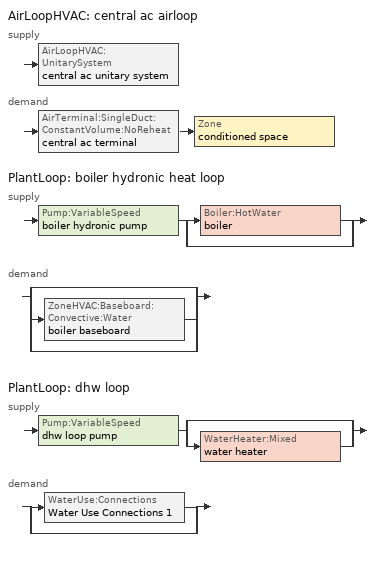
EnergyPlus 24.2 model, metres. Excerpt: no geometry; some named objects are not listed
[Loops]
AirLoopHVAC 'central ac airloop'
 supply: AirLoopHVAC:UnitarySystem 'central ac unitary system'
 demand: AirTerminal:SingleDuct:ConstantVolume:NoReheat 'central ac terminal' > Zone 'conditioned space'
PlantLoop 'boiler hydronic heat loop'
 supply: Pump:VariableSpeed 'boiler hydronic pump' > split
  | Boiler:HotWater 'boiler'
  | bypass
 demand: split
  | bypass
  | ZoneHVAC:Baseboard:Convective:Water 'boiler baseboard'
  | bypass
PlantLoop 'dhw loop'
 supply: Pump:VariableSpeed 'dhw loop pump' > split
  | bypass
  | WaterHeater:Mixed 'water heater'
 demand: split
  | WaterUse:Connections 'Water Use Connections 1'
  | bypass
[ZoneControl:Thermostat]
conditioned space Thermostat: Zone or ZoneList=conditioned space; Control Type Schedule=conditioned space Thermostat Schedule; Control 1=conditioned space temperature setpoint; Temperature Difference Between Cutout And Setpoint {deltaC}=0
[ThermostatSetpoint:DualSetpoint]
conditioned space temperature setpoint: Heating Setpoint Temperature Schedule=heating setpoint; Cooling Setpoint Temperature Schedule=cooling setpoint
[AirTerminal:SingleDuct:ConstantVolume:NoReheat]
central ac terminal: Availability Schedule=Always On Discrete; Maximum Air Flow Rate {m3/s}=0.269954
[ZoneHVAC:Baseboard:Convective:Water]
boiler baseboard: Availability Schedule=Always On Discrete; Heating Design Capacity Method=HeatingDesignCapacity; Heating Design Capacity {W}=18300; Heating Design Capacity Per Floor Area {W/m2}=0; Fraction of Autosized Heating Design Capacity=0.8; U-Factor Times Area Value {W/K}=1317.6; Maximum Water Flow Rate {m3/s}=0.000788327; Convergence Tolerance=0.001
[AirLoopHVAC:UnitarySystem] Control Type=Load; Controlling Zone or Thermostat Location=conditioned space; Dehumidification Control Type=None; Availability Schedule=Always On Discrete; Fan Placement=BlowThrough; DX Heating Coil Sizing Ratio=1; Use DOAS DX Cooling Coil=No; Minimum Supply Air Temperature {C}=2; Latent Load Control=SensibleOnlyLoadControl; No Load Supply Air Flow Rate Method=SupplyAirFlowRate; No Load Supply Air Flow Rate {m3/s}=0; No Load Supply Air Flow Rate Control Set To Low Speed=Yes; Maximum Supply Air Temperature {C}=48.8889; Maximum Outdoor Dry-Bulb Temperature for Supplemental Heater Operation {C}=21; Ancillary On-Cycle Electric Power {W}=0; Ancillary Off-Cycle Electric Power {W}=0
Name | Supply Fan | Supply Air Fan Operating Mode Schedule | Heating Coil | Cooling Supply Air Flow Rate Method | Heating Supply Air Flow Rate Method | Heating Supply Air Flow Rate {m3/s} | Cooling Coil | Cooling Supply Air Flow Rate {m3/s} | Design Specification Multispeed Object
unit heater unitary system | unit heater supply fan | unit heater auto fan schedule | unit heater htg coil | None | SupplyAirFlowRate | 0.00141584
central ac unitary system | central ac supply fan | central ac auto fan schedule |  | SupplyAirFlowRate | None |  | central ac clg coil | 0.269954 | Unitary System Performance Multispeed 1
[Fan:SystemModel] Availability Schedule=Always On Discrete; Speed Control Method=Discrete; Electric Power Minimum Flow Rate Fraction=0.2; Design Pressure Rise {Pa}=500; Motor Efficiency=1; Motor In Air Stream Fraction=1; Design Electric Power Consumption {W}=Autosize; Design Power Sizing Method=PowerPerFlow; Electric Power Per Unit Flow Rate Per Unit Pressure {W/((m3/s)-Pa)}=1.66667; Fan Total Efficiency=0.7; Motor Loss Radiative Fraction=0
Name | Design Maximum Air Flow Rate {m3/s} | Electric Power Per Unit Flow Rate {W/(m3/s)} | Number of Speeds | Speed Flow Fraction 1 | Speed Electric Power Fraction 1 | Speed Flow Fraction 2 | Speed Electric Power Fraction 2
unit heater supply fan | 0.00141584 | 1e-06 | 1 | 1 | 1
central ac supply fan | 0.269954 | 794.58 | 2 | 0.86 | 0.63606 | 1 | 1
[Coil:Heating:Fuel]
unit heater htg coil: Availability Schedule=Always On Discrete; Fuel Type=NaturalGas; Burner Efficiency=0.6; Nominal Capacity {W}=0.293071; On Cycle Parasitic Electric Load {W}=0; Off Cycle Parasitic Fuel Load {W}=0
[Zone equipment]
conditioned space: central ac terminal, boiler baseboard, unit heater unitary system
[AirLoopHVAC]
central ac airloop: Design Supply Air Flow Rate {m3/s}=0.269954; Design Return Air Flow Fraction of Supply Air Flow=1
[Sizing:System]
central ac airloop: Type of Load to Size On=Sensible; Design Outdoor Air Flow Rate {m3/s}=Autosize; Central Heating Maximum System Air Flow Ratio=0.3; Preheat Design Temperature {C}=7; Preheat Design Humidity Ratio {kgWater/kgDryAir}=0.008; Precool Design Temperature {C}=12.8; Precool Design Humidity Ratio {kgWater/kgDryAir}=0.008; Central Cooling Design Supply Air Temperature {C}=12.8; Central Heating Design Supply Air Temperature {C}=16.7; Type of Zone Sum to Use=NonCoincident; 100% Outdoor Air in Cooling=Yes; 100% Outdoor Air in Heating=Yes; Central Cooling Design Supply Air Humidity Ratio {kgWater/kgDryAir}=0.0085; Central Heating Design Supply Air Humidity Ratio {kgWater/kgDryAir}=0.008; Cooling Supply Air Flow Rate Method=DesignDay; Cooling Supply Air Flow Rate {m3/s}=0; Cooling Supply Air Flow Rate Per Floor Area {m3/s-m2}=0.00996765; Cooling Fraction of Autosized Cooling Supply Air Flow Rate=1; Cooling Supply Air Flow Rate Per Unit Cooling Capacity {m3/s-W}=3.94755e-05; Heating Supply Air Flow Rate Method=DesignDay; Heating Supply Air Flow Rate {m3/s}=0; Heating Supply Air Flow Rate Per Floor Area {m3/s-m2}=0.00996765; Heating Fraction of Autosized Heating Supply Air Flow Rate=1; Heating Fraction of Autosized Cooling Supply Air Flow Rate=1; Heating Supply Air Flow Rate Per Unit Heating Capacity {m3/s-W}=3.15882e-05; System Outdoor Air Method=ZoneSum; Zone Maximum Outdoor Air Fraction=1; Cooling Design Capacity Method=CoolingDesignCapacity; Cooling Design Capacity {W}=Autosize; Cooling Design Capacity Per Floor Area {W/m2}=234.7; Fraction of Autosized Cooling Design Capacity=1; Heating Design Capacity Method=HeatingDesignCapacity; Heating Design Capacity {W}=Autosize; Heating Design Capacity Per Floor Area {W/m2}=157; Fraction of Autosized Heating Design Capacity=1; Central Cooling Capacity Control Method=OnOff; Occupant Diversity=Autosize
[AvailabilityManager:Scheduled]
central ac airloop Availability Manager: Schedule=Always On Discrete
[Coil:Cooling:DX:MultiSpeed]
central ac clg coil: Availability Schedule=Always On Discrete; Condenser Type=AirCooled; Minimum Outdoor Dry-Bulb Temperature for Compressor Operation {C}=-25; Apply Part Load Fraction to Speeds Greater than 1=No; Apply Latent Degradation to Speeds Greater than 1=No; Crankcase Heater Capacity {W}=50; Maximum Outdoor Dry-Bulb Temperature for Crankcase Heater Operation {C}=10; Basin Heater Capacity {W/K}=0; Basin Heater Setpoint Temperature {C}=2; Fuel Type=Electricity; Number of Speeds=2; Speed Gross Rated Total Cooling Capacity 1 {W}=3674.29; Speed Gross Rated Sensible Heat Ratio 1=0.816259; Speed Gross Rated Cooling COP 1 {W/W}=4.9896; Speed Rated Air Flow Rate 1 {m3/s}=0.199553; Speed Rated Evaporator Fan Power Per Volume Flow Rate 2017 1 {W/(m3/s)}=773.3; Speed Rated Evaporator Fan Power Per Volume Flow Rate 2023 1 {W/(m3/s)}=934.4; Speed Total Cooling Capacity Function of Temperature Curve Name 1=Cool-CAP-fT1; Speed Total Cooling Capacity Function of Flow Fraction Curve Name 1=Cool-CAP-fFF1; Speed Energy Input Ratio Function of Temperature Curve Name 1=Cool-EIR-fT1; Speed Energy Input Ratio Function of Flow Fraction Curve Name 1=Cool-EIR-fFF1; Speed Part Load Fraction Correlation Curve Name 1=Cool-PLF-fPLR1; Speed Nominal Time for Condensate Removal to Begin 1 {s}=1000; Speed Ratio of Initial Moisture Evaporation Rate and Steady State Latent Capacity 1=1.5; Speed Maximum Cycling Rate 1 {cycles/hr}=3; Speed Latent Capacity Time Constant 1 {s}=45; Speed Rated Waste Heat Fraction of Power Input 1=0.2; Speed Waste Heat Function of Temperature Curve Name 1=ConstantBiquadratic; Speed Evaporative Condenser Effectiveness 1=0.9; Speed Evaporative Condenser Air Flow Rate 1 {m3/s}=AutoSize; Speed Rated Evaporative Condenser Pump Power Consumption 1 {W}=AutoSize; Speed Gross Rated Total Cooling Capacity 2 {W}=5113.5; Speed Gross Rated Sensible Heat Ratio 2=0.743656; Speed Gross Rated Cooling COP 2 {W/W}=4.540536; Speed Rated Air Flow Rate 2 {m3/s}=0.232038; Speed Rated Evaporator Fan Power Per Volume Flow Rate 2017 2 {W/(m3/s)}=773.3; Speed Rated Evaporator Fan Power Per Volume Flow Rate 2023 2 {W/(m3/s)}=934.4; Speed Total Cooling Capacity Function of Temperature Curve Name 2=Cool-CAP-fT2; Speed Total Cooling Capacity Function of Flow Fraction Curve Name 2=Cool-CAP-fFF2; Speed Energy Input Ratio Function of Temperature Curve Name 2=Cool-EIR-fT2; Speed Energy Input Ratio Function of Flow Fraction Curve Name 2=Cool-EIR-fFF2; Speed Part Load Fraction Correlation Curve Name 2=Cool-PLF-fPLR2; Speed Nominal Time for Condensate Removal to Begin 2 {s}=1000; Speed Ratio of Initial Moisture Evaporation Rate and Steady State Latent Capacity 2=1.5; Speed Maximum Cycling Rate 2 {cycles/hr}=3; Speed Latent Capacity Time Constant 2 {s}=45; Speed Rated Waste Heat Fraction of Power Input 2=0.2; Speed Waste Heat Function of Temperature Curve Name 2=ConstantBiquadratic; Speed Evaporative Condenser Effectiveness 2=0.9; Speed Evaporative Condenser Air Flow Rate 2 {m3/s}=AutoSize; Speed Rated Evaporative Condenser Pump Power Consumption 2 {W}=AutoSize
[UnitarySystemPerformance:Multispeed]
Unitary System Performance Multispeed 1: Number of Speeds for Heating=0; Number of Speeds for Cooling=2; Single Mode Operation=No; No Load Supply Air Flow Rate Ratio=1; Heating Speed Supply Air Flow Ratio 1=autosize; Cooling Speed Supply Air Flow Ratio 1=0.86; Heating Speed Supply Air Flow Ratio 2=autosize; Cooling Speed Supply Air Flow Ratio 2=1
[PlantLoop] Fluid Type=Water; Maximum Loop Temperature {C}=100; Minimum Loop Temperature {C}=0; Minimum Loop Flow Rate {m3/s}=0; Load Distribution Scheme=Optimal; Plant Loop Demand Calculation Scheme=SingleSetpoint; Common Pipe Simulation=None
Name | Plant Equipment Operation Scheme | Maximum Loop Flow Rate {m3/s} | Plant Loop Volume {m3}
boiler hydronic heat loop | boiler hydronic heat loop Operation Schemes | Autosize | Autocalculate
dhw loop | dhw loop Operation Schemes | 0.01 | 0.003
[Sizing:Plant] Loop Type=Heating; Sizing Option=NonCoincident; Zone Timesteps in Averaging Window=1; Coincident Sizing Factor Mode=None
Name | Design Loop Exit Temperature {C} | Loop Design Temperature Difference {deltaC}
boiler hydronic heat loop | 82.2222 | 11.1111
dhw loop | 56 | 5.55556
[Pump:VariableSpeed] Motor Efficiency=0.85; Fraction of Motor Inefficiencies to Fluid Stream=0; Coefficient 1 of the Part Load Performance Curve=0; Coefficient 2 of the Part Load Performance Curve=1; Coefficient 3 of the Part Load Performance Curve=0; Coefficient 4 of the Part Load Performance Curve=0; Design Minimum Flow Rate {m3/s}=0; Pump Control Type=Intermittent; Skin Loss Radiative Fraction=0.5; Design Power Sizing Method=PowerPerFlowPerPressure; Design Electric Power per Unit Flow Rate {W/(m3/s)}=348701.1; Design Shaft Power per Unit Flow Rate per Unit Head {W/((m3/s)-Pa)}=1.28205; Design Minimum Flow Rate Fraction=0
Name | Design Maximum Flow Rate {m3/s} | Design Pump Head {Pa} | Design Power Consumption {W}
boiler hydronic pump | 3.75e-05 | 20000 | 1
dhw loop pump | 0.01 | 1 | 0
[Boiler:HotWater]
boiler: Fuel Type=NaturalGas; Nominal Capacity {W}=18300; Nominal Thermal Efficiency=0.85; Efficiency Curve Temperature Evaluation Variable=LeavingBoiler; Normalized Boiler Efficiency Curve=NonCondensingBoilerEff; Design Water Flow Rate {m3/s}=Autosize; Minimum Part Load Ratio=0; Maximum Part Load Ratio=1; Optimum Part Load Ratio=1; Water Outlet Upper Temperature Limit {C}=99.9; Boiler Flow Mode=LeavingSetpointModulated; On Cycle Parasitic Electric Load {W}=0; Sizing Factor=1; Off Cycle Parasitic Fuel Load {W}=0
[SetpointManager:Scheduled] Control Variable=Temperature
Name | Schedule
boiler hydronic heat loop setpoint manager | boiler hydronic heat supply setpoint
Setpoint Manager Scheduled 1 | dhw temp
[PlantEquipmentOperationSchemes] Control Scheme Object Type 1=PlantEquipmentOperation:HeatingLoad; Control Scheme Schedule Name 1=Always On Discrete
Name | Control Scheme Name 1
boiler hydronic heat loop Operation Schemes | boiler hydronic heat loop Heating Operation Scheme
dhw loop Operation Schemes | dhw loop Heating Operation Scheme
[PlantEquipmentOperation:HeatingLoad] Load Range Lower Limit 1 {W}=0; Load Range Upper Limit 1 {W}=1000000000
Name | Range Equipment List Name 1
boiler hydronic heat loop Heating Operation Scheme | boiler hydronic heat loop Heating Equipment List
dhw loop Heating Operation Scheme | dhw loop Heating Equipment List
[PlantEquipmentList]
boiler hydronic heat loop Heating Equipment List: Boiler:HotWater, boiler
dhw loop Heating Equipment List: WaterHeater:Mixed, water heater
[WaterHeater:Mixed]
water heater: Tank Volume {m3}=0.142407; Setpoint Temperature Schedule=water heater setpoint; Deadband Temperature Difference {deltaC}=2; Maximum Temperature Limit {C}=99; Heater Control Type=Cycle; Heater Maximum Capacity {W}=10550.6; Heater Minimum Capacity {W}=0; Heater Ignition Minimum Flow Rate {m3/s}=0; Heater Ignition Delay {s}=0; Heater Fuel Type=NaturalGas; Heater Thermal Efficiency=0.888096; Off Cycle Parasitic Fuel Consumption Rate {W}=0; Off Cycle Parasitic Fuel Type=Electricity; Off Cycle Parasitic Heat Fraction to Tank=0; On Cycle Parasitic Fuel Consumption Rate {W}=0; On Cycle Parasitic Fuel Type=Electricity; On Cycle Parasitic Heat Fraction to Tank=0; Ambient Temperature Indicator=Zone; Ambient Temperature Zone=conditioned space; Off Cycle Loss Coefficient to Ambient Temperature {W/K}=1.66146; Off Cycle Loss Fraction to Zone=0.96; On Cycle Loss Coefficient to Ambient Temperature {W/K}=1.66146; On Cycle Loss Fraction to Zone=1; Use Side Effectiveness=1; Source Side Effectiveness=1; Use Side Design Flow Rate {m3/s}=Autosize; Source Side Design Flow Rate {m3/s}=Autosize; Indirect Water Heating Recovery Time {hr}=1.5; Source Side Flow Control Mode=IndirectHeatPrimarySetpoint
[WaterHeater:Sizing]
water heater: Design Mode=PeakDraw; Time Storage Can Meet Peak Draw {hr}=0.538503; Time for Tank Recovery {hr}=0; Nominal Tank Volume for Autosizing Plant Connections {m3}=1
[WaterUse:Connections]
Water Use Connections 1: Drain Water Heat Exchanger Type=None; Drain Water Heat Exchanger Destination=Plant; Water Use Equipment Name 1=dhw fixtures; Water Use Equipment Name 2=dhw distribution waste; Water Use Equipment Name 3=clothes washer; Water Use Equipment Name 4=dishwasher
[WaterUse:Equipment]
Name | Peak Flow Rate {m3/s} | Flow Rate Fraction Schedule | Target Temperature Schedule
dhw fixtures | 4.50997e-06 | dhw fixtures schedule | mixed water temperature schedule
dhw distribution waste | 1.36723e-06 | dhw fixtures schedule | mixed water temperature schedule
clothes washer | 9.69919e-07 | clothes washer schedule
dishwasher | 2.90872e-07 | dishwasher schedule
[EnergyManagementSystem:GlobalVariable]
central_ac_airloop_Fan_RTF
infil_program_Qfan
infil_program_Qinf
natural_vent_program_Qnv
natural_vent_program_Qwhf
[EnergyManagementSystem:InternalVariable]
Name | Internal Data Index Key | Internal Data Type
boiler_hydronic_pump_rated_mfr | boiler hydronic pump | Pump Maximum Mass Flow Rate
central_ac_airloop_max_sup_fan_mfr | central ac supply fan | Fan Maximum Mass Flow Rate
[EnergyManagementSystem:Sensor]
Name | Output:Variable or Output:Meter Index Key | Output:Variable or Output:Meter
airflow_gain | infil flow | Infiltration Sensible Heat Gain Energy
airflow_gain_1 | natural vent flow | Infiltration Sensible Heat Gain Energy
airflow_gain_2 | whole house fan flow | Infiltration Sensible Heat Gain Energy
airflow_loss | infil flow | Infiltration Sensible Heat Loss Energy
airflow_loss_1 | natural vent flow | Infiltration Sensible Heat Loss Energy
airflow_loss_2 | whole house fan flow | Infiltration Sensible Heat Loss Energy
boiler_baseboard_s | boiler baseboard | Baseboard Total Heating Energy
boiler_hydronic_pump_mfr_s | boiler hydronic pump | Pump Mass Flow Rate
boiler_hydronic_pump_s | boiler hydronic pump | Pump Electricity Energy
boiler_plr_s | boiler | Boiler Part Load Ratio
central_ac_airloop_Fan_RTF_s | central ac supply fan | Fan Runtime Fraction Speed 1
central_ac_airloop_Fan_RTF_s_1 | central ac supply fan | Fan Runtime Fraction Speed 2
central_ac_clg_coil_s | central ac clg coil | Cooling Coil Total Cooling Energy
central_ac_supply_fan_s | central ac supply fan | Fan Electricity Energy
clg_load_cond |  | Cooling:EnergyTransfer:Zone:CONDITIONED SPACE
clg_sp_s; clg_sp_s_1 | cooling setpoint | Schedule Value
clothes_dryer_exhaust_0_sch_s | clothes dryer exhaust 0 schedule | Schedule Value
conditioned_space_clg_unmet_s | conditioned space | Zone Cooling Setpoint Not Met Time
conditioned_space_htg_unmet_s | conditioned space | Zone Heating Setpoint Not Met Time
cool_season | cooling season schedule | Schedule Value
dhw_loss | water heater | Water Heater Heat Loss Energy
dhw_rtf | water heater | Water Heater Runtime Fraction
fridge_tin_s; tin_s; tin_s_1 | conditioned space | Zone Mean Air Temperature
htg_load_cond |  | Heating:EnergyTransfer:Zone:CONDITIONED SPACE
htg_sp_s; htg_sp_s_1 | heating setpoint | Schedule Value
ig_ee_conv | clothes dryer | Electric Equipment Convective Heating Energy
ig_ee_conv_1 | clothes washer | Electric Equipment Convective Heating Energy
ig_ee_conv_2 | cooking range | Electric Equipment Convective Heating Energy
ig_ee_conv_3 | dishwasher | Electric Equipment Convective Heating Energy
ig_ee_conv_4 | fridge | Electric Equipment Convective Heating Energy
ig_ee_conv_5 | misc plug loads | Electric Equipment Convective Heating Energy
ig_ee_conv_6 | whole house fan | Electric Equipment Convective Heating Energy
ig_ee_rad | clothes dryer | Electric Equipment Radiant Heating Energy
ig_ee_rad_1 | clothes washer | Electric Equipment Radiant Heating Energy
ig_ee_rad_2 | cooking range | Electric Equipment Radiant Heating Energy
ig_ee_rad_3 | dishwasher | Electric Equipment Radiant Heating Energy
ig_ee_rad_4 | fridge | Electric Equipment Radiant Heating Energy
ig_ee_rad_5 | misc plug loads | Electric Equipment Radiant Heating Energy
ig_ee_rad_6 | whole house fan | Electric Equipment Radiant Heating Energy
ig_lgt_conv | interior lighting | Lights Convective Heating Energy
ig_lgt_rad | interior lighting | Lights Radiant Heating Energy
ig_lgt_vis | interior lighting | Lights Visible Radiation Heating Energy
ig_oe_conv | clothes dryer 1 | Other Equipment Convective Heating Energy
ig_oe_conv_1 | cooking range 1 | Other Equipment Convective Heating Energy
ig_oe_conv_2 | general water use latent | Other Equipment Convective Heating Energy
ig_oe_conv_3 | general water use sensible | Other Equipment Convective Heating Energy
ig_oe_conv_4 | water heater energy adjustment1 | Other Equipment Convective Heating Energy
ig_oe_rad | clothes dryer 1 | Other Equipment Radiant Heating Energy
ig_oe_rad_1 | cooking range 1 | Other Equipment Radiant Heating Energy
ig_oe_rad_2 | general water use latent | Other Equipment Radiant Heating Energy
ig_oe_rad_3 | general water use sensible | Other Equipment Radiant Heating Energy
ig_oe_rad_4 | water heater energy adjustment1 | Other Equipment Radiant Heating Energy
ig_ppl_conv | occupants | People Convective Heating Energy
ig_ppl_rad | occupants | People Radiant Heating Energy
im_conv | furniture mass conditioned space 1 | Surface Inside Face Convection Heat Gain Energy
im_conv_1 | partition wall mass | Surface Inside Face Convection Heat Gain Energy
im_ig | furniture mass conditioned space 1 | Surface Inside Face Internal Gains Radiation Heat Gain Energy
im_ig_1 | partition wall mass | Surface Inside Face Internal Gains Radiation Heat Gain Energy
im_lgt | furniture mass conditioned space 1 | Surface Inside Face Lights Radiation Heat Gain Energy
im_lgt_1 | partition wall mass | Surface Inside Face Lights Radiation Heat Gain Energy
im_sol | furniture mass conditioned space 1 | Surface Inside Face Solar Radiation Heat Gain Energy
im_sol_1 | partition wall mass | Surface Inside Face Solar Radiation Heat Gain Energy
im_surf | furniture mass conditioned space 1 | Surface Inside Face Net Surface Thermal Radiation Heat Gain Energy
im_surf_1 | partition wall mass | Surface Inside Face Net Surface Thermal Radiation Heat Gain Energy
mech_vent_bath_fan_0_sch_s | mech vent bath fan 0 schedule | Schedule Value
mech_vent_bath_fan_1_sch_s | mech vent bath fan 1 schedule | Schedule Value
mech_vent_range_fan_0_sch_s | mech vent range fan 0 schedule | Schedule Value
mv_conv | mech vent bath fan 0 | Electric Equipment Convective Heating Energy
mv_conv_1 | mech vent bath fan 1 | Electric Equipment Convective Heating Energy
mv_conv_2 | mech vent house fan | Electric Equipment Convective Heating Energy
mv_conv_3 | mech vent house fan cfis | Electric Equipment Convective Heating Energy
mv_conv_4 | mech vent range fan 0 | Electric Equipment Convective Heating Energy
mv_conv_5 | mech vent house fan latent load | Other Equipment Convective Heating Energy
mv_conv_6 | mech vent house fan sensible load | Other Equipment Convective Heating Energy
mv_rad | mech vent bath fan 0 | Electric Equipment Radiant Heating Energy
mv_rad_1 | mech vent bath fan 1 | Electric Equipment Radiant Heating Energy
mv_rad_2 | mech vent house fan | Electric Equipment Radiant Heating Energy
mv_rad_3 | mech vent house fan cfis | Electric Equipment Radiant Heating Energy
mv_rad_4 | mech vent range fan 0 | Electric Equipment Radiant Heating Energy
mv_rad_5 | mech vent house fan latent load | Other Equipment Radiant Heating Energy
mv_rad_6 | mech vent house fan sensible load | Other Equipment Radiant Heating Energy
natural_vent_s | natural vent schedule | Schedule Value
out_pb_s |  | Site Outdoor Air Barometric Pressure
out_wt_s |  | Site Outdoor Air Humidity Ratio
site_vw_s |  | Site Wind Speed
ss_back_out | Window1 | Surface Window Shortwave from Zone Back Out Window Heat Transfer Rate
ss_back_out_1 | Window13 | Surface Window Shortwave from Zone Back Out Window Heat Transfer Rate
ss_back_out_10 | Window33 | Surface Window Shortwave from Zone Back Out Window Heat Transfer Rate
ss_back_out_11 | Window35 | Surface Window Shortwave from Zone Back Out Window Heat Transfer Rate
ss_back_out_12 | Window37 | Surface Window Shortwave from Zone Back Out Window Heat Transfer Rate
ss_back_out_13 | Window39 | Surface Window Shortwave from Zone Back Out Window Heat Transfer Rate
ss_back_out_14 | Window4 | Surface Window Shortwave from Zone Back Out Window Heat Transfer Rate
ss_back_out_15 | Window40 | Surface Window Shortwave from Zone Back Out Window Heat Transfer Rate
ss_back_out_16 | Window41 | Surface Window Shortwave from Zone Back Out Window Heat Transfer Rate
ss_back_out_17 | Window5 | Surface Window Shortwave from Zone Back Out Window Heat Transfer Rate
ss_back_out_18 | Window6 | Surface Window Shortwave from Zone Back Out Window Heat Transfer Rate
ss_back_out_19 | Window8 | Surface Window Shortwave from Zone Back Out Window Heat Transfer Rate
ss_back_out_2 | Window15 | Surface Window Shortwave from Zone Back Out Window Heat Transfer Rate
ss_back_out_3 | Window19 | Surface Window Shortwave from Zone Back Out Window Heat Transfer Rate
ss_back_out_4 | Window2 | Surface Window Shortwave from Zone Back Out Window Heat Transfer Rate
ss_back_out_5 | Window21 | Surface Window Shortwave from Zone Back Out Window Heat Transfer Rate
ss_back_out_6 | Window22 | Surface Window Shortwave from Zone Back Out Window Heat Transfer Rate
ss_back_out_7 | Window23 | Surface Window Shortwave from Zone Back Out Window Heat Transfer Rate
ss_back_out_8 | Window27 | Surface Window Shortwave from Zone Back Out Window Heat Transfer Rate
ss_back_out_9 | Window31 | Surface Window Shortwave from Zone Back Out Window Heat Transfer Rate
ss_conv | Door1 | Surface Inside Face Convection Heat Gain Energy
ss_conv_1 | Door3 | Surface Inside Face Convection Heat Gain Energy
ss_conv_10 | Window27 | Surface Inside Face Convection Heat Gain Energy
ss_conv_11 | Window31 | Surface Inside Face Convection Heat Gain Energy
ss_conv_12 | Window33 | Surface Inside Face Convection Heat Gain Energy
ss_conv_13 | Window35 | Surface Inside Face Convection Heat Gain Energy
ss_conv_14 | Window37 | Surface Inside Face Convection Heat Gain Energy
ss_conv_15 | Window39 | Surface Inside Face Convection Heat Gain Energy
ss_conv_16 | Window4 | Surface Inside Face Convection Heat Gain Energy
ss_conv_17 | Window40 | Surface Inside Face Convection Heat Gain Energy
ss_conv_18 | Window41 | Surface Inside Face Convection Heat Gain Energy
ss_conv_19 | Window5 | Surface Inside Face Convection Heat Gain Energy
ss_conv_2 | Window1 | Surface Inside Face Convection Heat Gain Energy
ss_conv_20 | Window6 | Surface Inside Face Convection Heat Gain Energy
ss_conv_21 | Window8 | Surface Inside Face Convection Heat Gain Energy
ss_conv_3 | Window13 | Surface Inside Face Convection Heat Gain Energy
ss_conv_4 | Window15 | Surface Inside Face Convection Heat Gain Energy
ss_conv_5 | Window19 | Surface Inside Face Convection Heat Gain Energy
ss_conv_6 | Window2 | Surface Inside Face Convection Heat Gain Energy
ss_conv_7 | Window21 | Surface Inside Face Convection Heat Gain Energy
ss_conv_8 | Window22 | Surface Inside Face Convection Heat Gain Energy
ss_conv_9 | Window23 | Surface Inside Face Convection Heat Gain Energy
ss_ig | Door1 | Surface Inside Face Internal Gains Radiation Heat Gain Energy
ss_ig_1 | Door3 | Surface Inside Face Internal Gains Radiation Heat Gain Energy
ss_ig_10 | Window27 | Surface Inside Face Internal Gains Radiation Heat Gain Energy
ss_ig_11 | Window31 | Surface Inside Face Internal Gains Radiation Heat Gain Energy
ss_ig_12 | Window33 | Surface Inside Face Internal Gains Radiation Heat Gain Energy
ss_ig_13 | Window35 | Surface Inside Face Internal Gains Radiation Heat Gain Energy
ss_ig_14 | Window37 | Surface Inside Face Internal Gains Radiation Heat Gain Energy
ss_ig_15 | Window39 | Surface Inside Face Internal Gains Radiation Heat Gain Energy
ss_ig_16 | Window4 | Surface Inside Face Internal Gains Radiation Heat Gain Energy
ss_ig_17 | Window40 | Surface Inside Face Internal Gains Radiation Heat Gain Energy
ss_ig_18 | Window41 | Surface Inside Face Internal Gains Radiation Heat Gain Energy
ss_ig_19 | Window5 | Surface Inside Face Internal Gains Radiation Heat Gain Energy
ss_ig_2 | Window1 | Surface Inside Face Internal Gains Radiation Heat Gain Energy
ss_ig_20 | Window6 | Surface Inside Face Internal Gains Radiation Heat Gain Energy
ss_ig_21 | Window8 | Surface Inside Face Internal Gains Radiation Heat Gain Energy
ss_ig_3 | Window13 | Surface Inside Face Internal Gains Radiation Heat Gain Energy
ss_ig_4 | Window15 | Surface Inside Face Internal Gains Radiation Heat Gain Energy
ss_ig_5 | Window19 | Surface Inside Face Internal Gains Radiation Heat Gain Energy
ss_ig_6 | Window2 | Surface Inside Face Internal Gains Radiation Heat Gain Energy
ss_ig_7 | Window21 | Surface Inside Face Internal Gains Radiation Heat Gain Energy
ss_ig_8 | Window22 | Surface Inside Face Internal Gains Radiation Heat Gain Energy
ss_ig_9 | Window23 | Surface Inside Face Internal Gains Radiation Heat Gain Energy
ss_lgt | Door1 | Surface Inside Face Lights Radiation Heat Gain Energy
ss_lgt_1 | Door3 | Surface Inside Face Lights Radiation Heat Gain Energy
ss_sol | Door1 | Surface Inside Face Solar Radiation Heat Gain Energy
ss_sol_1 | Door3 | Surface Inside Face Solar Radiation Heat Gain Energy
ss_surf | Door1 | Surface Inside Face Net Surface Thermal Radiation Heat Gain Energy
ss_surf_1 | Door3 | Surface Inside Face Net Surface Thermal Radiation Heat Gain Energy
ss_surf_10 | Window27 | Surface Inside Face Net Surface Thermal Radiation Heat Gain Energy
ss_surf_11 | Window31 | Surface Inside Face Net Surface Thermal Radiation Heat Gain Energy
ss_surf_12 | Window33 | Surface Inside Face Net Surface Thermal Radiation Heat Gain Energy
ss_surf_13 | Window35 | Surface Inside Face Net Surface Thermal Radiation Heat Gain Energy
ss_surf_14 | Window37 | Surface Inside Face Net Surface Thermal Radiation Heat Gain Energy
ss_surf_15 | Window39 | Surface Inside Face Net Surface Thermal Radiation Heat Gain Energy
ss_surf_16 | Window4 | Surface Inside Face Net Surface Thermal Radiation Heat Gain Energy
ss_surf_17 | Window40 | Surface Inside Face Net Surface Thermal Radiation Heat Gain Energy
ss_surf_18 | Window41 | Surface Inside Face Net Surface Thermal Radiation Heat Gain Energy
ss_surf_19 | Window5 | Surface Inside Face Net Surface Thermal Radiation Heat Gain Energy
ss_surf_2 | Window1 | Surface Inside Face Net Surface Thermal Radiation Heat Gain Energy
ss_surf_20 | Window6 | Surface Inside Face Net Surface Thermal Radiation Heat Gain Energy
ss_surf_21 | Window8 | Surface Inside Face Net Surface Thermal Radiation Heat Gain Energy
ss_surf_3 | Window13 | Surface Inside Face Net Surface Thermal Radiation Heat Gain Energy
ss_surf_4 | Window15 | Surface Inside Face Net Surface Thermal Radiation Heat Gain Energy
ss_surf_5 | Window19 | Surface Inside Face Net Surface Thermal Radiation Heat Gain Energy
ss_surf_6 | Window2 | Surface Inside Face Net Surface Thermal Radiation Heat Gain Energy
ss_surf_7 | Window21 | Surface Inside Face Net Surface Thermal Radiation Heat Gain Energy
ss_surf_8 | Window22 | Surface Inside Face Net Surface Thermal Radiation Heat Gain Energy
ss_surf_9 | Window23 | Surface Inside Face Net Surface Thermal Radiation Heat Gain Energy
ss_trans_in | Window1 | Surface Window Transmitted Solar Radiation Rate
ss_trans_in_1 | Window13 | Surface Window Transmitted Solar Radiation Rate
ss_trans_in_10 | Window33 | Surface Window Transmitted Solar Radiation Rate
ss_trans_in_11 | Window35 | Surface Window Transmitted Solar Radiation Rate
ss_trans_in_12 | Window37 | Surface Window Transmitted Solar Radiation Rate
ss_trans_in_13 | Window39 | Surface Window Transmitted Solar Radiation Rate
ss_trans_in_14 | Window4 | Surface Window Transmitted Solar Radiation Rate
ss_trans_in_15 | Window40 | Surface Window Transmitted Solar Radiation Rate
ss_trans_in_16 | Window41 | Surface Window Transmitted Solar Radiation Rate
ss_trans_in_17 | Window5 | Surface Window Transmitted Solar Radiation Rate
ss_trans_in_18 | Window6 | Surface Window Transmitted Solar Radiation Rate
ss_trans_in_19 | Window8 | Surface Window Transmitted Solar Radiation Rate
ss_trans_in_2 | Window15 | Surface Window Transmitted Solar Radiation Rate
ss_trans_in_3 | Window19 | Surface Window Transmitted Solar Radiation Rate
ss_trans_in_4 | Window2 | Surface Window Transmitted Solar Radiation Rate
ss_trans_in_5 | Window21 | Surface Window Transmitted Solar Radiation Rate
ss_trans_in_6 | Window22 | Surface Window Transmitted Solar Radiation Rate
ss_trans_in_7 | Window23 | Surface Window Transmitted Solar Radiation Rate
ss_trans_in_8 | Window27 | Surface Window Transmitted Solar Radiation Rate
ss_trans_in_9 | Window31 | Surface Window Transmitted Solar Radiation Rate
ss_trans_out | Window1 | Surface Inside Face Initial Transmitted Diffuse Transmitted Out Window Solar Radiation Rate
ss_trans_out_1 | Window13 | Surface Inside Face Initial Transmitted Diffuse Transmitted Out Window Solar Radiation Rate
ss_trans_out_10 | Window33 | Surface Inside Face Initial Transmitted Diffuse Transmitted Out Window Solar Radiation Rate
ss_trans_out_11 | Window35 | Surface Inside Face Initial Transmitted Diffuse Transmitted Out Window Solar Radiation Rate
ss_trans_out_12 | Window37 | Surface Inside Face Initial Transmitted Diffuse Transmitted Out Window Solar Radiation Rate
ss_trans_out_13 | Window39 | Surface Inside Face Initial Transmitted Diffuse Transmitted Out Window Solar Radiation Rate
ss_trans_out_14 | Window4 | Surface Inside Face Initial Transmitted Diffuse Transmitted Out Window Solar Radiation Rate
ss_trans_out_15 | Window40 | Surface Inside Face Initial Transmitted Diffuse Transmitted Out Window Solar Radiation Rate
ss_trans_out_16 | Window41 | Surface Inside Face Initial Transmitted Diffuse Transmitted Out Window Solar Radiation Rate
ss_trans_out_17 | Window5 | Surface Inside Face Initial Transmitted Diffuse Transmitted Out Window Solar Radiation Rate
ss_trans_out_18 | Window6 | Surface Inside Face Initial Transmitted Diffuse Transmitted Out Window Solar Radiation Rate
ss_trans_out_19 | Window8 | Surface Inside Face Initial Transmitted Diffuse Transmitted Out Window Solar Radiation Rate
ss_trans_out_2 | Window15 | Surface Inside Face Initial Transmitted Diffuse Transmitted Out Window Solar Radiation Rate
ss_trans_out_3 | Window19 | Surface Inside Face Initial Transmitted Diffuse Transmitted Out Window Solar Radiation Rate
ss_trans_out_4 | Window2 | Surface Inside Face Initial Transmitted Diffuse Transmitted Out Window Solar Radiation Rate
ss_trans_out_5 | Window21 | Surface Inside Face Initial Transmitted Diffuse Transmitted Out Window Solar Radiation Rate
ss_trans_out_6 | Window22 | Surface Inside Face Initial Transmitted Diffuse Transmitted Out Window Solar Radiation Rate
ss_trans_out_7 | Window23 | Surface Inside Face Initial Transmitted Diffuse Transmitted Out Window Solar Radiation Rate
ss_trans_out_8 | Window27 | Surface Inside Face Initial Transmitted Diffuse Transmitted Out Window Solar Radiation Rate
ss_trans_out_9 | Window31 | Surface Inside Face Initial Transmitted Diffuse Transmitted Out Window Solar Radiation Rate
s_conv | Floor1 | Surface Inside Face Convection Heat Gain Energy
s_conv_1 | Floor10 | Surface Inside Face Convection Heat Gain Energy
s_conv_10 | Floor9 | Surface Inside Face Convection Heat Gain Energy
s_conv_11 | FoundationWall1 | Surface Inside Face Convection Heat Gain Energy
s_conv_12 | FoundationWall2 | Surface Inside Face Convection Heat Gain Energy
s_conv_13 | inferred conditioned ceiling | Surface Inside Face Convection Heat Gain Energy
s_conv_14 | inferred conditioned floor | Surface Inside Face Convection Heat Gain Energy
s_conv_15 | RimJoist1:0 | Surface Inside Face Convection Heat Gain Energy
s_conv_16 | RimJoist1:180 | Surface Inside Face Convection Heat Gain Energy
s_conv_17 | RimJoist1:270 | Surface Inside Face Convection Heat Gain Energy
s_conv_18 | RimJoist1:90 | Surface Inside Face Convection Heat Gain Energy
s_conv_19 | RimJoist2:0 | Surface Inside Face Convection Heat Gain Energy
s_conv_2 | Floor11 | Surface Inside Face Convection Heat Gain Energy
s_conv_20 | RimJoist2:180 | Surface Inside Face Convection Heat Gain Energy
s_conv_21 | RimJoist2:270 | Surface Inside Face Convection Heat Gain Energy
s_conv_22 | RimJoist2:90 | Surface Inside Face Convection Heat Gain Energy
s_conv_23 | RimJoist3:0 | Surface Inside Face Convection Heat Gain Energy
s_conv_24 | RimJoist3:180 | Surface Inside Face Convection Heat Gain Energy
s_conv_25 | RimJoist3:270 | Surface Inside Face Convection Heat Gain Energy
s_conv_26 | RimJoist3:90 | Surface Inside Face Convection Heat Gain Energy
s_conv_27 | Roof1:0 | Surface Inside Face Convection Heat Gain Energy
s_conv_28 | Roof1:180 | Surface Inside Face Convection Heat Gain Energy
s_conv_29 | Roof1:270 | Surface Inside Face Convection Heat Gain Energy
s_conv_3 | Floor15 | Surface Inside Face Convection Heat Gain Energy
s_conv_30 | Roof1:90 | Surface Inside Face Convection Heat Gain Energy
s_conv_31 | Slab1 | Surface Inside Face Convection Heat Gain Energy
s_conv_32 | Slab2 | Surface Inside Face Convection Heat Gain Energy
s_conv_33 | Wall1:0 | Surface Inside Face Convection Heat Gain Energy
s_conv_34 | Wall1:180 | Surface Inside Face Convection Heat Gain Energy
s_conv_35 | Wall1:270 | Surface Inside Face Convection Heat Gain Energy
s_conv_36 | Wall1:90 | Surface Inside Face Convection Heat Gain Energy
s_conv_37 | Wall2:0 | Surface Inside Face Convection Heat Gain Energy
s_conv_38 | Wall2:180 | Surface Inside Face Convection Heat Gain Energy
s_conv_39 | Wall2:270 | Surface Inside Face Convection Heat Gain Energy
s_conv_4 | Floor16 | Surface Inside Face Convection Heat Gain Energy
s_conv_40 | Wall2:90 | Surface Inside Face Convection Heat Gain Energy
s_conv_41 | Wall3:0 | Surface Inside Face Convection Heat Gain Energy
s_conv_42 | Wall3:180 | Surface Inside Face Convection Heat Gain Energy
s_conv_43 | Wall3:270 | Surface Inside Face Convection Heat Gain Energy
s_conv_44 | Wall3:90 | Surface Inside Face Convection Heat Gain Energy
s_conv_45 | Wall4:0 | Surface Inside Face Convection Heat Gain Energy
s_conv_46 | Wall4:180 | Surface Inside Face Convection Heat Gain Energy
s_conv_47 | Wall4:270 | Surface Inside Face Convection Heat Gain Energy
s_conv_48 | Wall4:90 | Surface Inside Face Convection Heat Gain Energy
s_conv_5 | Floor2 | Surface Inside Face Convection Heat Gain Energy
s_conv_6 | Floor3 | Surface Inside Face Convection Heat Gain Energy
s_conv_7 | Floor6 | Surface Inside Face Convection Heat Gain Energy
s_conv_8 | Floor7 | Surface Inside Face Convection Heat Gain Energy
s_conv_9 | Floor8 | Surface Inside Face Convection Heat Gain Energy
s_ig | Floor1 | Surface Inside Face Internal Gains Radiation Heat Gain Energy
s_ig_1 | Floor10 | Surface Inside Face Internal Gains Radiation Heat Gain Energy
s_ig_10 | Floor9 | Surface Inside Face Internal Gains Radiation Heat Gain Energy
s_ig_11 | FoundationWall1 | Surface Inside Face Internal Gains Radiation Heat Gain Energy
s_ig_12 | FoundationWall2 | Surface Inside Face Internal Gains Radiation Heat Gain Energy
s_ig_13 | inferred conditioned ceiling | Surface Inside Face Internal Gains Radiation Heat Gain Energy
s_ig_14 | inferred conditioned floor | Surface Inside Face Internal Gains Radiation Heat Gain Energy
s_ig_15 | RimJoist1:0 | Surface Inside Face Internal Gains Radiation Heat Gain Energy
s_ig_16 | RimJoist1:180 | Surface Inside Face Internal Gains Radiation Heat Gain Energy
s_ig_17 | RimJoist1:270 | Surface Inside Face Internal Gains Radiation Heat Gain Energy
s_ig_18 | RimJoist1:90 | Surface Inside Face Internal Gains Radiation Heat Gain Energy
s_ig_19 | RimJoist2:0 | Surface Inside Face Internal Gains Radiation Heat Gain Energy
s_ig_2 | Floor11 | Surface Inside Face Internal Gains Radiation Heat Gain Energy
s_ig_20 | RimJoist2:180 | Surface Inside Face Internal Gains Radiation Heat Gain Energy
s_ig_21 | RimJoist2:270 | Surface Inside Face Internal Gains Radiation Heat Gain Energy
s_ig_22 | RimJoist2:90 | Surface Inside Face Internal Gains Radiation Heat Gain Energy
s_ig_23 | RimJoist3:0 | Surface Inside Face Internal Gains Radiation Heat Gain Energy
s_ig_24 | RimJoist3:180 | Surface Inside Face Internal Gains Radiation Heat Gain Energy
s_ig_25 | RimJoist3:270 | Surface Inside Face Internal Gains Radiation Heat Gain Energy
s_ig_26 | RimJoist3:90 | Surface Inside Face Internal Gains Radiation Heat Gain Energy
s_ig_27 | Roof1:0 | Surface Inside Face Internal Gains Radiation Heat Gain Energy
s_ig_28 | Roof1:180 | Surface Inside Face Internal Gains Radiation Heat Gain Energy
s_ig_29 | Roof1:270 | Surface Inside Face Internal Gains Radiation Heat Gain Energy
s_ig_3 | Floor15 | Surface Inside Face Internal Gains Radiation Heat Gain Energy
s_ig_30 | Roof1:90 | Surface Inside Face Internal Gains Radiation Heat Gain Energy
s_ig_31 | Slab1 | Surface Inside Face Internal Gains Radiation Heat Gain Energy
s_ig_32 | Slab2 | Surface Inside Face Internal Gains Radiation Heat Gain Energy
s_ig_33 | Wall1:0 | Surface Inside Face Internal Gains Radiation Heat Gain Energy
s_ig_34 | Wall1:180 | Surface Inside Face Internal Gains Radiation Heat Gain Energy
s_ig_35 | Wall1:270 | Surface Inside Face Internal Gains Radiation Heat Gain Energy
s_ig_36 | Wall1:90 | Surface Inside Face Internal Gains Radiation Heat Gain Energy
s_ig_37 | Wall2:0 | Surface Inside Face Internal Gains Radiation Heat Gain Energy
s_ig_38 | Wall2:180 | Surface Inside Face Internal Gains Radiation Heat Gain Energy
s_ig_39 | Wall2:270 | Surface Inside Face Internal Gains Radiation Heat Gain Energy
s_ig_4 | Floor16 | Surface Inside Face Internal Gains Radiation Heat Gain Energy
s_ig_40 | Wall2:90 | Surface Inside Face Internal Gains Radiation Heat Gain Energy
s_ig_41 | Wall3:0 | Surface Inside Face Internal Gains Radiation Heat Gain Energy
s_ig_42 | Wall3:180 | Surface Inside Face Internal Gains Radiation Heat Gain Energy
s_ig_43 | Wall3:270 | Surface Inside Face Internal Gains Radiation Heat Gain Energy
s_ig_44 | Wall3:90 | Surface Inside Face Internal Gains Radiation Heat Gain Energy
s_ig_45 | Wall4:0 | Surface Inside Face Internal Gains Radiation Heat Gain Energy
s_ig_46 | Wall4:180 | Surface Inside Face Internal Gains Radiation Heat Gain Energy
s_ig_47 | Wall4:270 | Surface Inside Face Internal Gains Radiation Heat Gain Energy
s_ig_48 | Wall4:90 | Surface Inside Face Internal Gains Radiation Heat Gain Energy
s_ig_5 | Floor2 | Surface Inside Face Internal Gains Radiation Heat Gain Energy
s_ig_6 | Floor3 | Surface Inside Face Internal Gains Radiation Heat Gain Energy
s_ig_7 | Floor6 | Surface Inside Face Internal Gains Radiation Heat Gain Energy
s_ig_8 | Floor7 | Surface Inside Face Internal Gains Radiation Heat Gain Energy
s_ig_9 | Floor8 | Surface Inside Face Internal Gains Radiation Heat Gain Energy
s_lgt | Floor1 | Surface Inside Face Lights Radiation Heat Gain Energy
s_lgt_1 | Floor10 | Surface Inside Face Lights Radiation Heat Gain Energy
s_lgt_10 | Floor9 | Surface Inside Face Lights Radiation Heat Gain Energy
s_lgt_11 | FoundationWall1 | Surface Inside Face Lights Radiation Heat Gain Energy
s_lgt_12 | FoundationWall2 | Surface Inside Face Lights Radiation Heat Gain Energy
s_lgt_13 | inferred conditioned ceiling | Surface Inside Face Lights Radiation Heat Gain Energy
s_lgt_14 | inferred conditioned floor | Surface Inside Face Lights Radiation Heat Gain Energy
s_lgt_15 | RimJoist1:0 | Surface Inside Face Lights Radiation Heat Gain Energy
s_lgt_16 | RimJoist1:180 | Surface Inside Face Lights Radiation Heat Gain Energy
s_lgt_17 | RimJoist1:270 | Surface Inside Face Lights Radiation Heat Gain Energy
s_lgt_18 | RimJoist1:90 | Surface Inside Face Lights Radiation Heat Gain Energy
s_lgt_19 | RimJoist2:0 | Surface Inside Face Lights Radiation Heat Gain Energy
s_lgt_2 | Floor11 | Surface Inside Face Lights Radiation Heat Gain Energy
s_lgt_20 | RimJoist2:180 | Surface Inside Face Lights Radiation Heat Gain Energy
s_lgt_21 | RimJoist2:270 | Surface Inside Face Lights Radiation Heat Gain Energy
s_lgt_22 | RimJoist2:90 | Surface Inside Face Lights Radiation Heat Gain Energy
s_lgt_23 | RimJoist3:0 | Surface Inside Face Lights Radiation Heat Gain Energy
s_lgt_24 | RimJoist3:180 | Surface Inside Face Lights Radiation Heat Gain Energy
s_lgt_25 | RimJoist3:270 | Surface Inside Face Lights Radiation Heat Gain Energy
s_lgt_26 | RimJoist3:90 | Surface Inside Face Lights Radiation Heat Gain Energy
s_lgt_27 | Roof1:0 | Surface Inside Face Lights Radiation Heat Gain Energy
s_lgt_28 | Roof1:180 | Surface Inside Face Lights Radiation Heat Gain Energy
s_lgt_29 | Roof1:270 | Surface Inside Face Lights Radiation Heat Gain Energy
s_lgt_3 | Floor15 | Surface Inside Face Lights Radiation Heat Gain Energy
s_lgt_30 | Roof1:90 | Surface Inside Face Lights Radiation Heat Gain Energy
s_lgt_31 | Slab1 | Surface Inside Face Lights Radiation Heat Gain Energy
s_lgt_32 | Slab2 | Surface Inside Face Lights Radiation Heat Gain Energy
s_lgt_33 | Wall1:0 | Surface Inside Face Lights Radiation Heat Gain Energy
s_lgt_34 | Wall1:180 | Surface Inside Face Lights Radiation Heat Gain Energy
s_lgt_35 | Wall1:270 | Surface Inside Face Lights Radiation Heat Gain Energy
s_lgt_36 | Wall1:90 | Surface Inside Face Lights Radiation Heat Gain Energy
s_lgt_37 | Wall2:0 | Surface Inside Face Lights Radiation Heat Gain Energy
s_lgt_38 | Wall2:180 | Surface Inside Face Lights Radiation Heat Gain Energy
s_lgt_39 | Wall2:270 | Surface Inside Face Lights Radiation Heat Gain Energy
s_lgt_4 | Floor16 | Surface Inside Face Lights Radiation Heat Gain Energy
s_lgt_40 | Wall2:90 | Surface Inside Face Lights Radiation Heat Gain Energy
s_lgt_41 | Wall3:0 | Surface Inside Face Lights Radiation Heat Gain Energy
s_lgt_42 | Wall3:180 | Surface Inside Face Lights Radiation Heat Gain Energy
s_lgt_43 | Wall3:270 | Surface Inside Face Lights Radiation Heat Gain Energy
s_lgt_44 | Wall3:90 | Surface Inside Face Lights Radiation Heat Gain Energy
s_lgt_45 | Wall4:0 | Surface Inside Face Lights Radiation Heat Gain Energy
s_lgt_46 | Wall4:180 | Surface Inside Face Lights Radiation Heat Gain Energy
s_lgt_47 | Wall4:270 | Surface Inside Face Lights Radiation Heat Gain Energy
s_lgt_48 | Wall4:90 | Surface Inside Face Lights Radiation Heat Gain Energy
s_lgt_5 | Floor2 | Surface Inside Face Lights Radiation Heat Gain Energy
s_lgt_6 | Floor3 | Surface Inside Face Lights Radiation Heat Gain Energy
s_lgt_7 | Floor6 | Surface Inside Face Lights Radiation Heat Gain Energy
s_lgt_8 | Floor7 | Surface Inside Face Lights Radiation Heat Gain Energy
s_lgt_9 | Floor8 | Surface Inside Face Lights Radiation Heat Gain Energy
s_sol | Floor1 | Surface Inside Face Solar Radiation Heat Gain Energy
s_sol_1 | Floor10 | Surface Inside Face Solar Radiation Heat Gain Energy
s_sol_10 | Floor9 | Surface Inside Face Solar Radiation Heat Gain Energy
s_sol_11 | FoundationWall1 | Surface Inside Face Solar Radiation Heat Gain Energy
s_sol_12 | FoundationWall2 | Surface Inside Face Solar Radiation Heat Gain Energy
s_sol_13 | inferred conditioned ceiling | Surface Inside Face Solar Radiation Heat Gain Energy
s_sol_14 | inferred conditioned floor | Surface Inside Face Solar Radiation Heat Gain Energy
s_sol_15 | RimJoist1:0 | Surface Inside Face Solar Radiation Heat Gain Energy
s_sol_16 | RimJoist1:180 | Surface Inside Face Solar Radiation Heat Gain Energy
s_sol_17 | RimJoist1:270 | Surface Inside Face Solar Radiation Heat Gain Energy
s_sol_18 | RimJoist1:90 | Surface Inside Face Solar Radiation Heat Gain Energy
s_sol_19 | RimJoist2:0 | Surface Inside Face Solar Radiation Heat Gain Energy
s_sol_2 | Floor11 | Surface Inside Face Solar Radiation Heat Gain Energy
s_sol_20 | RimJoist2:180 | Surface Inside Face Solar Radiation Heat Gain Energy
s_sol_21 | RimJoist2:270 | Surface Inside Face Solar Radiation Heat Gain Energy
s_sol_22 | RimJoist2:90 | Surface Inside Face Solar Radiation Heat Gain Energy
s_sol_23 | RimJoist3:0 | Surface Inside Face Solar Radiation Heat Gain Energy
s_sol_24 | RimJoist3:180 | Surface Inside Face Solar Radiation Heat Gain Energy
s_sol_25 | RimJoist3:270 | Surface Inside Face Solar Radiation Heat Gain Energy
s_sol_26 | RimJoist3:90 | Surface Inside Face Solar Radiation Heat Gain Energy
s_sol_27 | Roof1:0 | Surface Inside Face Solar Radiation Heat Gain Energy
s_sol_28 | Roof1:180 | Surface Inside Face Solar Radiation Heat Gain Energy
s_sol_29 | Roof1:270 | Surface Inside Face Solar Radiation Heat Gain Energy
s_sol_3 | Floor15 | Surface Inside Face Solar Radiation Heat Gain Energy
s_sol_30 | Roof1:90 | Surface Inside Face Solar Radiation Heat Gain Energy
s_sol_31 | Slab1 | Surface Inside Face Solar Radiation Heat Gain Energy
s_sol_32 | Slab2 | Surface Inside Face Solar Radiation Heat Gain Energy
s_sol_33 | Wall1:0 | Surface Inside Face Solar Radiation Heat Gain Energy
s_sol_34 | Wall1:180 | Surface Inside Face Solar Radiation Heat Gain Energy
s_sol_35 | Wall1:270 | Surface Inside Face Solar Radiation Heat Gain Energy
s_sol_36 | Wall1:90 | Surface Inside Face Solar Radiation Heat Gain Energy
s_sol_37 | Wall2:0 | Surface Inside Face Solar Radiation Heat Gain Energy
s_sol_38 | Wall2:180 | Surface Inside Face Solar Radiation Heat Gain Energy
s_sol_39 | Wall2:270 | Surface Inside Face Solar Radiation Heat Gain Energy
s_sol_4 | Floor16 | Surface Inside Face Solar Radiation Heat Gain Energy
s_sol_40 | Wall2:90 | Surface Inside Face Solar Radiation Heat Gain Energy
s_sol_41 | Wall3:0 | Surface Inside Face Solar Radiation Heat Gain Energy
s_sol_42 | Wall3:180 | Surface Inside Face Solar Radiation Heat Gain Energy
s_sol_43 | Wall3:270 | Surface Inside Face Solar Radiation Heat Gain Energy
s_sol_44 | Wall3:90 | Surface Inside Face Solar Radiation Heat Gain Energy
s_sol_45 | Wall4:0 | Surface Inside Face Solar Radiation Heat Gain Energy
s_sol_46 | Wall4:180 | Surface Inside Face Solar Radiation Heat Gain Energy
s_sol_47 | Wall4:270 | Surface Inside Face Solar Radiation Heat Gain Energy
s_sol_48 | Wall4:90 | Surface Inside Face Solar Radiation Heat Gain Energy
s_sol_5 | Floor2 | Surface Inside Face Solar Radiation Heat Gain Energy
s_sol_6 | Floor3 | Surface Inside Face Solar Radiation Heat Gain Energy
s_sol_7 | Floor6 | Surface Inside Face Solar Radiation Heat Gain Energy
s_sol_8 | Floor7 | Surface Inside Face Solar Radiation Heat Gain Energy
s_sol_9 | Floor8 | Surface Inside Face Solar Radiation Heat Gain Energy
s_surf | Floor1 | Surface Inside Face Net Surface Thermal Radiation Heat Gain Energy
s_surf_1 | Floor10 | Surface Inside Face Net Surface Thermal Radiation Heat Gain Energy
s_surf_10 | Floor9 | Surface Inside Face Net Surface Thermal Radiation Heat Gain Energy
s_surf_11 | FoundationWall1 | Surface Inside Face Net Surface Thermal Radiation Heat Gain Energy
s_surf_12 | FoundationWall2 | Surface Inside Face Net Surface Thermal Radiation Heat Gain Energy
s_surf_13 | inferred conditioned ceiling | Surface Inside Face Net Surface Thermal Radiation Heat Gain Energy
s_surf_14 | inferred conditioned floor | Surface Inside Face Net Surface Thermal Radiation Heat Gain Energy
s_surf_15 | RimJoist1:0 | Surface Inside Face Net Surface Thermal Radiation Heat Gain Energy
s_surf_16 | RimJoist1:180 | Surface Inside Face Net Surface Thermal Radiation Heat Gain Energy
s_surf_17 | RimJoist1:270 | Surface Inside Face Net Surface Thermal Radiation Heat Gain Energy
s_surf_18 | RimJoist1:90 | Surface Inside Face Net Surface Thermal Radiation Heat Gain Energy
s_surf_19 | RimJoist2:0 | Surface Inside Face Net Surface Thermal Radiation Heat Gain Energy
s_surf_2 | Floor11 | Surface Inside Face Net Surface Thermal Radiation Heat Gain Energy
s_surf_20 | RimJoist2:180 | Surface Inside Face Net Surface Thermal Radiation Heat Gain Energy
s_surf_21 | RimJoist2:270 | Surface Inside Face Net Surface Thermal Radiation Heat Gain Energy
s_surf_22 | RimJoist2:90 | Surface Inside Face Net Surface Thermal Radiation Heat Gain Energy
s_surf_23 | RimJoist3:0 | Surface Inside Face Net Surface Thermal Radiation Heat Gain Energy
s_surf_24 | RimJoist3:180 | Surface Inside Face Net Surface Thermal Radiation Heat Gain Energy
s_surf_25 | RimJoist3:270 | Surface Inside Face Net Surface Thermal Radiation Heat Gain Energy
s_surf_26 | RimJoist3:90 | Surface Inside Face Net Surface Thermal Radiation Heat Gain Energy
s_surf_27 | Roof1:0 | Surface Inside Face Net Surface Thermal Radiation Heat Gain Energy
s_surf_28 | Roof1:180 | Surface Inside Face Net Surface Thermal Radiation Heat Gain Energy
s_surf_29 | Roof1:270 | Surface Inside Face Net Surface Thermal Radiation Heat Gain Energy
s_surf_3 | Floor15 | Surface Inside Face Net Surface Thermal Radiation Heat Gain Energy
s_surf_30 | Roof1:90 | Surface Inside Face Net Surface Thermal Radiation Heat Gain Energy
s_surf_31 | Slab1 | Surface Inside Face Net Surface Thermal Radiation Heat Gain Energy
s_surf_32 | Slab2 | Surface Inside Face Net Surface Thermal Radiation Heat Gain Energy
s_surf_33 | Wall1:0 | Surface Inside Face Net Surface Thermal Radiation Heat Gain Energy
s_surf_34 | Wall1:180 | Surface Inside Face Net Surface Thermal Radiation Heat Gain Energy
s_surf_35 | Wall1:270 | Surface Inside Face Net Surface Thermal Radiation Heat Gain Energy
s_surf_36 | Wall1:90 | Surface Inside Face Net Surface Thermal Radiation Heat Gain Energy
s_surf_37 | Wall2:0 | Surface Inside Face Net Surface Thermal Radiation Heat Gain Energy
s_surf_38 | Wall2:180 | Surface Inside Face Net Surface Thermal Radiation Heat Gain Energy
s_surf_39 | Wall2:270 | Surface Inside Face Net Surface Thermal Radiation Heat Gain Energy
s_surf_4 | Floor16 | Surface Inside Face Net Surface Thermal Radiation Heat Gain Energy
s_surf_40 | Wall2:90 | Surface Inside Face Net Surface Thermal Radiation Heat Gain Energy
s_surf_41 | Wall3:0 | Surface Inside Face Net Surface Thermal Radiation Heat Gain Energy
s_surf_42 | Wall3:180 | Surface Inside Face Net Surface Thermal Radiation Heat Gain Energy
s_surf_43 | Wall3:270 | Surface Inside Face Net Surface Thermal Radiation Heat Gain Energy
s_surf_44 | Wall3:90 | Surface Inside Face Net Surface Thermal Radiation Heat Gain Energy
s_surf_45 | Wall4:0 | Surface Inside Face Net Surface Thermal Radiation Heat Gain Energy
s_surf_46 | Wall4:180 | Surface Inside Face Net Surface Thermal Radiation Heat Gain Energy
s_surf_47 | Wall4:270 | Surface Inside Face Net Surface Thermal Radiation Heat Gain Energy
s_surf_48 | Wall4:90 | Surface Inside Face Net Surface Thermal Radiation Heat Gain Energy
s_surf_5 | Floor2 | Surface Inside Face Net Surface Thermal Radiation Heat Gain Energy
tout_s | conditioned space | Zone Outdoor Air Drybulb Temperature
unit_heater_htg_coil_s | unit heater htg coil | Heating Coil Heating Energy
unit_heater_supply_fan_s | unit heater supply fan | Fan Electricity Energy
water_heater_energy | water heater | Water Heater NaturalGas Rate
water_heater_off_cycle_parasitic | water heater | Water Heater Off Cycle Parasitic Electricity Rate
water_heater_on_cycle_parasitic | water heater | Water Heater On Cycle Parasitic Electricity Rate
win_s | conditioned space | Zone Air Humidity Ratio
[EnergyManagementSystem:Actuator]
boiler_hydronic_pump_pressure_rise_act: Actuated Component Unique=boiler hydronic pump; Actuated Component Type=Pump; Actuated Component Control Type=Pump Pressure Rise
[Schedule:Constant]
Name | Hourly Value
Always On Discrete | 1
unit heater auto fan schedule; central ac auto fan schedule | 0
boiler hydronic heat supply setpoint | 82.2222
dhw temp; water heater setpoint | 56
mixed water temperature schedule | 40.5556
[Schedule:Day:Interval]
clothes washer schedule day: No, 01:00, 0.104651, 02:00, 0.0813953, 04:00, 0.0465116, 05:00, 0.0813953, 06:00, 0.127907, 07:00, 0.255814, 08:00, 0.569767, 09:00, 0.848837, 10:00, 1, 11:00, 0.976744, 12:00, 0.872093, 13:00, 0.77907, 14:00, 0.697674, 15:00, 0.569767, 16:00, 0.593023, 17:00, 0.581395, 21:00, 0.569767, 22:00, 0.546512, 23:00, 0.372093, 24:00, 0.197674
clothes washer schedule default day; dishwasher schedule default day; heating setpoint default day; cooling setpoint default day; dhw fixtures schedule default day: No, 24:00, 0
dishwasher schedule day: No, 01:00, 0.135135, 02:00, 0.0630631, 03:00, 0.045045, 05:00, 0.027027, 06:00, 0.0900901, 07:00, 0.18018, 08:00, 0.279279, 09:00, 0.522523, 10:00, 0.585586, 11:00, 0.504505, 12:00, 0.432432, 13:00, 0.378378, 14:00, 0.414414, 15:00, 0.324324, 17:00, 0.342342, 18:00, 0.441441, 19:00, 0.783784, 20:00, 1, 21:00, 0.810811, 22:00, 0.603604, 23:00, 0.396396, 24:00, 0.279279
heating setpoint day: No, 07:00, 18, 23:00, 21, 24:00, 18
cooling setpoint day: No, 24:00, 25
dhw fixtures schedule day: No, 01:00, 0.139535, 02:00, 0.0697674, 03:00, 0.0465116, 04:00, 0.0581395, 05:00, 0.116279, 06:00, 0.395349, 07:00, 0.906977, 08:00, 1, 09:00, 0.930233, 10:00, 0.77907, 11:00, 0.651163, 12:00, 0.546512, 13:00, 0.465116, 14:00, 0.406977, 15:00, 0.383721, 16:00, 0.360465, 17:00, 0.44186, 18:00, 0.593023, 20:00, 0.697674, 21:00, 0.639535, 22:00, 0.55814, 23:00, 0.44186, 24:00, 0.302326
[Schedule:Week:Daily]
clothes washer schedule Week Rule - Jan1-Dec31: clothes washer schedule day, clothes washer schedule day, clothes washer schedule day, clothes washer schedule day, clothes washer schedule day, clothes washer schedule day, clothes washer schedule day, clothes washer schedule default day, clothes washer schedule default day, clothes washer schedule default day, clothes washer schedule default day, clothes washer schedule default day
dishwasher schedule Week Rule - Jan1-Dec31: dishwasher schedule day, dishwasher schedule day, dishwasher schedule day, dishwasher schedule day, dishwasher schedule day, dishwasher schedule day, dishwasher schedule day, dishwasher schedule default day, dishwasher schedule default day, dishwasher schedule default day, dishwasher schedule default day, dishwasher schedule default day
heating setpoint Week Rule - Jan1-Dec31: heating setpoint day, heating setpoint day, heating setpoint day, heating setpoint day, heating setpoint day, heating setpoint day, heating setpoint day, heating setpoint default day, heating setpoint default day, heating setpoint default day, heating setpoint default day, heating setpoint default day
cooling setpoint Week Rule - Jan1-Dec31: cooling setpoint day, cooling setpoint day, cooling setpoint day, cooling setpoint day, cooling setpoint day, cooling setpoint day, cooling setpoint day, cooling setpoint default day, cooling setpoint default day, cooling setpoint default day, cooling setpoint default day, cooling setpoint default day
dhw fixtures schedule Week Rule - Jan1-Dec31: dhw fixtures schedule day, dhw fixtures schedule day, dhw fixtures schedule day, dhw fixtures schedule day, dhw fixtures schedule day, dhw fixtures schedule day, dhw fixtures schedule day, dhw fixtures schedule default day, dhw fixtures schedule default day, dhw fixtures schedule default day, dhw fixtures schedule default day, dhw fixtures schedule default day
[Schedule:Year]
clothes washer schedule: clothes washer schedule Week Rule - Jan1-Dec31, 1, 1, 12, 31
dishwasher schedule: dishwasher schedule Week Rule - Jan1-Dec31, 1, 1, 12, 31
heating setpoint: heating setpoint Week Rule - Jan1-Dec31, 1, 1, 12, 31
cooling setpoint: cooling setpoint Week Rule - Jan1-Dec31, 1, 1, 12, 31
dhw fixtures schedule: dhw fixtures schedule Week Rule - Jan1-Dec31, 1, 1, 12, 31
[Schedule:Compact]
conditioned space Thermostat Schedule: Through: 12/31, For: AllDays, Until: 24:00, 4
[Curve:Biquadratic]
Name | Coefficient1 Constant | Coefficient2 x | Coefficient3 x**2 | Coefficient4 y | Coefficient5 y**2 | Coefficient6 x*y | Minimum Value of x {BasedOnField A2} | Maximum Value of x {BasedOnField A2} | Minimum Value of y {BasedOnField A3} | Maximum Value of y {BasedOnField A3}
Cool-CAP-fT1 | 1.65879 | -0.083453 | 0.00342409 | 0.00243324 | -4.5036e-05 | -0.00053368 | -100 | 100 | -100 | 100
Cool-EIR-fT1 | -0.582916 | 0.158101 | -0.00439795 | -0.0203351 | 0.00107983 | -0.000639592 | -100 | 100 | -100 | 100
ConstantBiquadratic | 1 | 0 | 0 | 0 | 0 | 0 | 0 | 1 | 0 | 1
Cool-CAP-fT2 | 1.47274 | -0.0672218 | 0.0029199 | 5.16006e-05 | -2.97756e-05 | -0.000359086 | -100 | 100 | -100 | 100
Cool-EIR-fT2 | -0.488196 | 0.0991622 | -0.00236967 | 0.0195034 | 0.00042977 | -0.00109744 | -100 | 100 | -100 | 100
[Curve:Quadratic] Minimum Value of x {BasedOnField A2}=0
Name | Coefficient1 Constant | Coefficient2 x | Coefficient3 x**2 | Maximum Value of x {BasedOnField A2} | Minimum Curve Output {BasedOnField A3} | Maximum Curve Output {BasedOnField A3}
Cool-CAP-fFF1 | 0.65524 | 0.511655 | -0.166895 | 2 | 0 | 2
Cool-EIR-fFF1 | 1.63911 | -0.998954 | 0.359846 | 2 | 0 | 2
Cool-PLF-fPLR1; Cool-PLF-fPLR2 | 0.89 | 0.11 | 0 | 1 | 0.7 | 1
Cool-CAP-fFF2 | 0.618281 | 0.56906 | -0.187341 | 2 | 0 | 2
Cool-EIR-fFF2 | 1.57077 | -0.914152 | 0.343377 | 2 | 0 | 2
[Curve:Bicubic]
NonCondensingBoilerEff: Coefficient1 Constant=1.11172; Coefficient2 x=0.0786141; Coefficient3 x**2=-0.400426; Coefficient4 y=0; Coefficient5 y**2=-0.000156783; Coefficient6 x*y=0.0093846; Coefficient7 x**3=0.234258; Coefficient8 y**3=1.32927e-06; Coefficient9 x**2*y=-0.0044467; Coefficient10 x*y**2=-1.22498e-05; Minimum Value of x {BasedOnField A2}=0.1; Maximum Value of x {BasedOnField A2}=1; Minimum Value of y {BasedOnField A3}=20; Maximum Value of y {BasedOnField A3}=80
